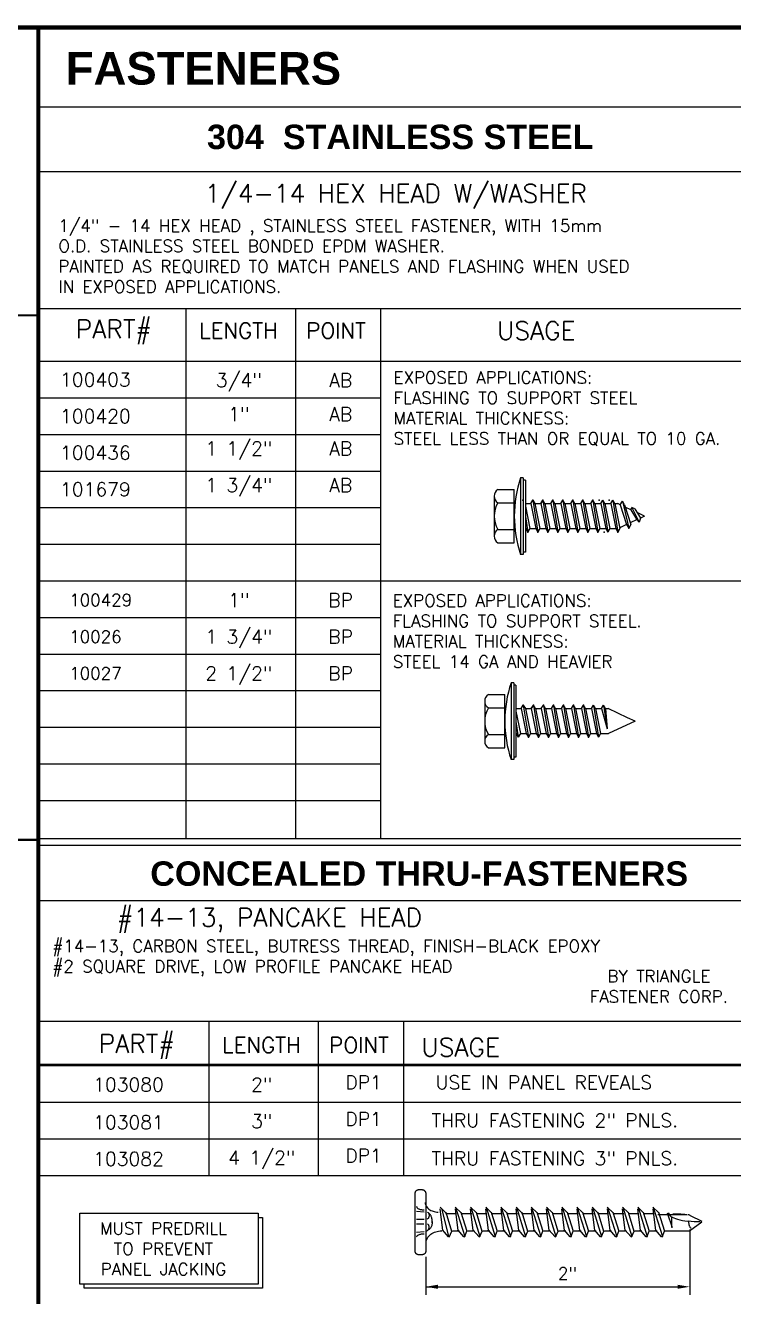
# Model space of a CAD drawing. Header units: inches. Extents: x 0 to 10293, y 0 to 4182.
# Drawn here: x 222.52 to 244.28, y 44.75 to 83.82 of the extents above; entities that cross this region are included whole.
import ezdxf
from ezdxf.enums import TextEntityAlignment as Align

# ---------------------------------------------------------------- set-up
doc = ezdxf.new("R2010")
doc.units = ezdxf.units.IN
doc.header["$LTSCALE"] = 48
doc.header["$MEASUREMENT"] = 0
doc.layers.add('FAST', color=1, linetype='Continuous')
doc.styles.add('SIMPLEX', font='SIMPLEX.SHX')
doc.styles.add('TITLE', font='sasb____.pfb', dxfattribs={"height": 2})

# ---------------------------------------------------------------- blocks, each defined once
blk = doc.blocks.new('ABTFASTENER')
at = {"layer": 'FAST', "linetype": 'Continuous'}
for p, q in [((-0.0366, 0.2953), (-0.0366, -0.2953)), ((-0.0162, 0.2953), (-0.0366, 0.2953)), ((-0.0162, 0.2953), (-0.0162, -0.2953)), ((-0.0847, -0.2045), (-0.0847, 0.2045)), ((0, 0.2762), (-0.0162, 0.2762)), ((0, 0.2762), (0, -0.2762)), ((0, -0.2762), (-0.0162, -0.2762)), ((-0.0162, -0.2953), (-0.0366, -0.2953))]:
    blk.add_line(p, q, dxfattribs=at)
at = {"layer": 'FAST'}
for p, q in [((-0.2115, 0.2045), (-0.0847, 0.2045)), ((-0.2397, 0.1534), (-0.2397, -0.1534)), ((-0.2115, 0.1022), (-0.0847, 0.1022)), ((0.0573, 0.1236), (0.0958, -0.1224)), ((0.1343, 0.1236), (0.1727, -0.1224)), ((0.1498, 0.0966), (0.1343, 0.1236)), ((0.1956, 0.0966), (0.2112, 0.1236)), ((0.2112, 0.1236), (0.2496, -0.1224)), ((0.2268, 0.0966), (0.2112, 0.1236)), ((0.2725, 0.0966), (0.2881, 0.1236)), ((0.2881, 0.1236), (0.3266, -0.1224)), ((0.3037, 0.0966), (0.2881, 0.1236)), ((0.3494, 0.0966), (0.365, 0.1236)), ((0.365, 0.1236), (0.4035, -0.1224)), ((0.3806, 0.0966), (0.365, 0.1236)), ((0.4264, 0.0966), (0.4419, 0.1236)), ((0.4419, 0.1236), (0.4804, -0.1224)), ((0.4575, 0.0966), (0.4419, 0.1236)), ((0.5033, 0.0966), (0.5189, 0.1236)), ((0.5189, 0.1236), (0.5573, -0.1224)), ((0.5345, 0.0966), (0.5189, 0.1236)), ((0.5802, 0.0966), (0.5958, 0.1236)), ((0.5958, 0.1236), (0.6343, -0.1224)), ((0.6114, 0.0966), (0.5958, 0.1236)), ((0.6571, 0.0966), (0.6727, 0.1236)), ((0.6727, 0.1236), (0.7112, -0.1224)), ((0.6883, 0.0966), (0.6727, 0.1236)), ((0.7297, 0.0872), (0.7453, 0.1142)), ((0.7453, 0.1142), (0.794, -0.0914)), ((0.7609, 0.0872), (0.7453, 0.1142)), ((-0.0847, -0.0861), (-0.0847, 0.0859)), ((0, 0.0767), (0.0345, -0.0954)), ((0.0417, 0.0966), (0.0802, -0.0954)), ((0.0729, 0.0966), (0.1114, -0.0954)), ((0.1187, 0.0966), (0.1571, -0.0954)), ((0.1498, 0.0966), (0.1956, 0.0966)), ((0.1498, 0.0966), (0.1883, -0.0954)), ((0.1956, 0.0966), (0.234, -0.0954)), ((0.2268, 0.0966), (0.2652, -0.0954)), ((0.2268, 0.0966), (0.2725, 0.0966)), ((0.2725, 0.0966), (0.311, -0.0954)), ((0.3037, 0.0966), (0.3421, -0.0954)), ((0.3037, 0.0966), (0.3494, 0.0966)), ((0.3494, 0.0966), (0.3879, -0.0954)), ((0.3806, 0.0966), (0.4191, -0.0954)), ((0.3806, 0.0966), (0.4264, 0.0966)), ((0.4264, 0.0966), (0.4648, -0.0954)), ((0.4575, 0.0966), (0.496, -0.0954)), ((0.4575, 0.0966), (0.5033, 0.0966)), ((0.5033, 0.0966), (0.5417, -0.0954)), ((0.5345, 0.0966), (0.5729, -0.0954)), ((0.5345, 0.0966), (0.5802, 0.0966)), ((0.5802, 0.0966), (0.6187, -0.0954)), ((0.6114, 0.0966), (0.6498, -0.0954)), ((0.6114, 0.0966), (0.6571, 0.0966)), ((0.6571, 0.0966), (0.6956, -0.0954)), ((0.6883, 0.0966), (0.7268, -0.0954)), ((0.6883, 0.0966), (0.7096, 0.0966)), ((0.7297, 0.0872), (0.7096, 0.0966)), ((0.7297, 0.0872), (0.7784, -0.0644)), ((0.7609, 0.0872), (0.8096, -0.0644)), ((0.8101, 0.0494), (0.7664, 0.0699)), ((0.8101, 0.0494), (0.817, 0.0671)), ((0.8101, 0.0494), (0.8547, -0.0233)), ((0.817, 0.0671), (0.8755, -0.0465)), ((0.8406, 0.0558), (0.817, 0.0671)), ((0.8406, 0.0558), (0.8852, -0.0169)), ((0.9153, -0.0001), (0.8585, 0.0267)), ((0, -0.0017), (0.0189, -0.1224)), ((0, -0.079), (0.0033, -0.0954)), ((0.0033, -0.0954), (0.0189, -0.1224)), ((0.0345, -0.0954), (0.0189, -0.1224)), ((0.0345, -0.0954), (0.0802, -0.0954)), ((0.0802, -0.0954), (0.0958, -0.1224)), ((0.1114, -0.0954), (0.0958, -0.1224)), ((0.1114, -0.0954), (0.1571, -0.0954)), ((0.1571, -0.0954), (0.1727, -0.1224)), ((0.1883, -0.0954), (0.1727, -0.1224)), ((0.1883, -0.0954), (0.234, -0.0954)), ((0.234, -0.0954), (0.2496, -0.1224)), ((0.2652, -0.0954), (0.2496, -0.1224)), ((0.2652, -0.0954), (0.311, -0.0954)), ((0.311, -0.0954), (0.3266, -0.1224)), ((0.3421, -0.0954), (0.3266, -0.1224)), ((0.3421, -0.0954), (0.3879, -0.0954)), ((0.3879, -0.0954), (0.4035, -0.1224)), ((0.4191, -0.0954), (0.4035, -0.1224)), ((0.4191, -0.0954), (0.4648, -0.0954)), ((0.4648, -0.0954), (0.4804, -0.1224)), ((0.496, -0.0954), (0.4804, -0.1224)), ((0.496, -0.0954), (0.5417, -0.0954)), ((0.5417, -0.0954), (0.5573, -0.1224)), ((0.5729, -0.0954), (0.5573, -0.1224)), ((0.5729, -0.0954), (0.6187, -0.0954)), ((0.6187, -0.0954), (0.6343, -0.1224)), ((0.6498, -0.0954), (0.6343, -0.1224)), ((0.6498, -0.0954), (0.6956, -0.0954)), ((0.6956, -0.0954), (0.7112, -0.1224)), ((0.7268, -0.0954), (0.7112, -0.1224)), ((0.7784, -0.0644), (0.7255, -0.0893)), ((0.7784, -0.0644), (0.794, -0.0914)), ((0.8096, -0.0644), (0.794, -0.0914)), ((0.858, -0.027), (0.8055, -0.0517)), ((0.8547, -0.0233), (0.8755, -0.0465)), ((0.8852, -0.0169), (0.8755, -0.0465)), ((0.9153, -0.0001), (0.8839, -0.0148)), ((-0.2115, -0.1023), (-0.0847, -0.1023)), ((-0.2115, -0.2045), (-0.0847, -0.2045))]:
    blk.add_line(p, q, dxfattribs=at)
blk.add_lwpolyline([(0, 0.0966), (0.0417, 0.0966), (0.0573, 0.1236), (0.0729, 0.0966), (0.1187, 0.0966)], dxfattribs=at)
blk.add_lwpolyline([(0.1187, 0.0966), (0.1343, 0.1236)], close=True, dxfattribs=at)
for centre, radius, start, end in [((0.8466, 0), 0.9313, 161.51217, 198.48783), ((-0.1793, 0.1534), 0.0604, 122.1802, 237.8198), ((-0.0404, 0), 0.1993, 149.12741, 210.87259), ((-0.1793, -0.1534), 0.0604, 122.1802, 237.8198)]:
    blk.add_arc(centre, radius, start, end, dxfattribs=at)
for p in [(-0.0196, 0.1236), (0.0573, 0.1236), (0.1343, 0.1236), (0.2112, 0.1236), (0.2881, 0.1236), (0.365, 0.1236), (0.4419, 0.1236), (0.5189, 0.1236), (0.5669, 0.1229), (0.6438, 0.1229), (0.794, -0.0914), (0.0189, -0.1224), (0.0958, -0.1224), (0.1727, -0.1224), (0.2496, -0.1224), (0.3266, -0.1224), (0.4035, -0.1224), (0.4804, -0.1224), (0.5573, -0.1224), (0.6053, -0.1231), (0.7112, -0.1224)]:
    blk.add_point(p, dxfattribs=at)

msp = doc.modelspace()

# ---------------------------------------------------------------- linework, layer by layer
for p, q in [((222.91496, 81.31881), (283.95706, 81.31881)), ((222.91496, 79.32756), (283.92053, 79.32756)), ((222.91496, 75.11679), (244.54791, 75.11679)), ((227.45857, 58.82711), (227.45857, 75.11679)), ((230.8235, 58.82711), (230.8235, 75.11679)), ((233.44025, 58.82711), (233.44025, 75.11679)), ((222.91496, 73.49711), (244.54791, 73.49711)), ((222.91496, 72.37211), (233.44025, 72.37211)), ((222.91496, 71.24711), (233.44025, 71.24711)), ((222.91496, 70.12211), (233.44025, 70.12211)), ((222.91496, 68.99711), (233.44025, 68.99711)), ((222.91496, 67.87211), (233.44025, 67.87211)), ((222.91496, 66.74711), (244.54791, 66.74711)), ((222.91496, 65.62211), (233.44025, 65.62211)), ((222.91496, 64.49711), (233.44025, 64.49711)), ((222.91496, 63.37211), (233.44025, 63.37211)), ((236.63086, 63.04719), (236.63086, 61.82019)), ((236.74379, 63.25169), (237.25086, 63.25169)), ((237.75657, 62.82026), (237.81893, 62.92826)), ((237.81893, 62.92826), (237.88128, 62.82026)), ((237.81893, 62.92826), (237.97277, 61.94426)), ((238.18897, 62.82026), (238.12662, 62.92826)), ((238.12662, 62.92826), (238.28047, 61.94426)), ((238.37196, 62.82026), (238.43431, 62.92826)), ((238.49667, 62.82026), (238.43431, 62.92826)), ((238.43431, 62.92826), (238.58816, 61.94426)), ((238.67965, 62.82026), (238.742, 62.92826)), ((238.80436, 62.82026), (238.742, 62.92826)), ((238.742, 62.92826), (238.89585, 61.94426)), ((238.98734, 62.82026), (239.0497, 62.92826)), ((239.11205, 62.82026), (239.0497, 62.92826)), ((239.0497, 62.92826), (239.20354, 61.94426)), ((239.29504, 62.82026), (239.35739, 62.92826)), ((239.41974, 62.82026), (239.35739, 62.92826)), ((239.35739, 62.92826), (239.51124, 61.94426)), ((239.60273, 62.82026), (239.66508, 62.92826)), ((239.72744, 62.82026), (239.66508, 62.92826)), ((239.66508, 62.92826), (239.81893, 61.94426)), ((239.91042, 62.82026), (239.97277, 62.92826)), ((240.03513, 62.82026), (239.97277, 62.92826)), ((239.97277, 62.92826), (240.12662, 61.94426)), ((240.21811, 62.82026), (240.28047, 62.92826)), ((240.34282, 62.82026), (240.28047, 62.92826)), ((240.28047, 62.92826), (240.39516, 62.19471)), ((236.74379, 62.84269), (237.25086, 62.84269)), ((237.25086, 62.08944), (237.25086, 62.77744)), ((237.58961, 62.82026), (237.75657, 62.82026)), ((237.58961, 62.7403), (237.72744, 62.05226)), ((237.75657, 62.82026), (237.91042, 62.05226)), ((237.88128, 62.82026), (238.06427, 62.82026)), ((237.88128, 62.82026), (238.03513, 62.05226)), ((238.06427, 62.82026), (238.21811, 62.05226)), ((238.18897, 62.82026), (238.37196, 62.82026)), ((238.18897, 62.82026), (238.34282, 62.05226)), ((238.37196, 62.82026), (238.5258, 62.05226)), ((238.49667, 62.82026), (238.67965, 62.82026)), ((238.49667, 62.82026), (238.65051, 62.05226)), ((238.67965, 62.82026), (238.8335, 62.05226)), ((238.80436, 62.82026), (238.98734, 62.82026)), ((238.80436, 62.82026), (238.9582, 62.05226)), ((238.98734, 62.82026), (239.14119, 62.05226)), ((239.11205, 62.82026), (239.29504, 62.82026)), ((239.11205, 62.82026), (239.2659, 62.05226)), ((239.29504, 62.82026), (239.44888, 62.05226)), ((239.41974, 62.82026), (239.60273, 62.82026)), ((239.41974, 62.82026), (239.57359, 62.05226)), ((239.60273, 62.82026), (239.75657, 62.05226)), ((239.72744, 62.82026), (239.91042, 62.82026)), ((239.72744, 62.82026), (239.88128, 62.05226)), ((239.91042, 62.82026), (240.06427, 62.05226)), ((240.03513, 62.82026), (240.21811, 62.82026)), ((240.03513, 62.82026), (240.18897, 62.05226)), ((240.21811, 62.82026), (240.39516, 62.19471)), ((240.34282, 62.82026), (240.42797, 62.82026)), ((240.34282, 62.82026), (240.39516, 62.19471)), ((241.02341, 62.54036), (240.42797, 62.82026)), ((241.25086, 62.43344), (241.02341, 62.54036)), ((222.91496, 62.24711), (233.44025, 62.24711)), ((237.58961, 62.42699), (237.66508, 61.94426)), ((237.58961, 62.11776), (237.60273, 62.05226)), ((241.25086, 62.43344), (240.43998, 62.05226)), ((236.74379, 62.02469), (237.25086, 62.02469)), ((237.58961, 62.05226), (237.60273, 62.05226)), ((237.60273, 62.05226), (237.66508, 61.94426)), ((237.72744, 62.05226), (237.66508, 61.94426)), ((237.72744, 62.05226), (237.91042, 62.05226)), ((237.91042, 62.05226), (237.97277, 61.94426)), ((238.03513, 62.05226), (237.97277, 61.94426)), ((238.03513, 62.05226), (238.21811, 62.05226)), ((238.21811, 62.05226), (238.28047, 61.94426)), ((238.34282, 62.05226), (238.28047, 61.94426)), ((238.34282, 62.05226), (238.5258, 62.05226)), ((238.5258, 62.05226), (238.58816, 61.94426)), ((238.65051, 62.05226), (238.58816, 61.94426)), ((238.65051, 62.05226), (238.8335, 62.05226)), ((238.8335, 62.05226), (238.89585, 61.94426)), ((238.9582, 62.05226), (238.89585, 61.94426)), ((238.9582, 62.05226), (239.14119, 62.05226)), ((239.14119, 62.05226), (239.20354, 61.94426)), ((239.2659, 62.05226), (239.20354, 61.94426)), ((239.2659, 62.05226), (239.44888, 62.05226)), ((239.44888, 62.05226), (239.51124, 61.94426)), ((239.57359, 62.05226), (239.51124, 61.94426)), ((239.57359, 62.05226), (239.75657, 62.05226)), ((239.75657, 62.05226), (239.81893, 61.94426)), ((239.88128, 62.05226), (239.81893, 61.94426)), ((239.88128, 62.05226), (240.06427, 62.05226)), ((240.06427, 62.05226), (240.12662, 61.94426)), ((240.18897, 62.05226), (240.12662, 61.94426)), ((240.18897, 62.05226), (240.43998, 62.05226)), ((236.74379, 61.61569), (237.25086, 61.61569)), ((222.91496, 61.12211), (233.44025, 61.12211)), ((222.91496, 59.99711), (233.44025, 59.99711)), ((222.91496, 58.82711), (244.54791, 58.82711)), ((222.91496, 58.62373), (244.54791, 58.62373)), ((222.91496, 56.92612), (244.54791, 56.92612)), ((222.91496, 53.21003), (244.54791, 53.21003)), ((228.16447, 48.47634), (228.16447, 53.21003)), ((231.5294, 48.47634), (231.5294, 53.21003)), ((234.14615, 48.47634), (234.14615, 53.21003)), ((222.91496, 51.89634), (244.54791, 51.89634)), ((222.91496, 51.85134), (244.54791, 51.85134)), ((222.91496, 50.72634), (244.54791, 50.72634)), ((222.91496, 49.60134), (244.54791, 49.60134)), ((222.91496, 48.47634), (244.54791, 48.47634)), ((224.19445, 47.3114), (229.67511, 47.3114)), ((224.19445, 45.13583), (224.19445, 47.3114)), ((229.67511, 47.3114), (229.67511, 45.13583)), ((229.67511, 47.1864), (229.80011, 47.1864)), ((229.80011, 47.1864), (229.80011, 45.01083)), ((242.93291, 46.81442), (242.93291, 44.80252)), ((234.81891, 45.96798), (234.81891, 44.80252)), ((229.67511, 45.13583), (224.19445, 45.13583)), ((224.31945, 45.01083), (224.31945, 45.13583)), ((229.80011, 45.01083), (224.31945, 45.01083)), ((234.81891, 45.05252), (242.55791, 45.05252))]:
    msp.add_line(p, q)
at = {"linetype": 'Continuous'}
for p, q in [((237.44311, 63.61482), (237.44311, 61.25232)), ((237.52486, 63.61482), (237.44311, 63.61482)), ((237.52486, 63.61482), (237.52486, 61.25232)), ((237.58961, 63.53832), (237.52486, 63.53832)), ((237.58961, 63.53832), (237.58961, 61.32907)), ((237.25086, 61.61569), (237.25086, 63.25169)), ((237.52486, 61.25232), (237.44311, 61.25232)), ((237.58961, 61.32907), (237.52486, 61.32907)), ((234.49711, 47.93252), (234.49764, 47.94297)), ((234.49711, 46.13954), (234.49711, 47.93252)), ((234.49764, 47.94297), (234.4992, 47.95324)), ((234.4992, 47.95324), (234.50176, 47.96326)), ((234.50176, 47.96326), (234.5053, 47.97298)), ((234.5053, 47.97298), (234.50978, 47.98231)), ((234.50978, 47.98231), (234.51517, 47.99118)), ((234.51517, 47.99118), (234.52145, 47.99953)), ((234.52145, 47.99953), (234.52859, 48.00728)), ((234.52859, 48.00728), (234.53646, 48.0143)), ((234.53646, 48.0143), (234.54493, 48.02048)), ((234.54493, 48.02048), (234.55395, 48.02579)), ((234.55395, 48.02579), (234.56341, 48.03021)), ((234.56341, 48.03021), (234.57327, 48.03369)), ((234.57327, 48.03369), (234.58345, 48.03621)), ((234.58345, 48.03621), (234.59388, 48.03775)), ((234.59388, 48.03775), (234.60449, 48.03826)), ((234.60449, 48.03826), (234.70071, 48.03826)), ((234.70071, 48.03826), (234.71257, 48.03768)), ((234.71257, 48.03768), (234.72423, 48.03597)), ((234.72423, 48.03597), (234.73562, 48.03315)), ((234.73562, 48.03315), (234.74664, 48.02926)), ((234.74664, 48.02926), (234.75723, 48.02433)), ((234.75723, 48.02433), (234.76731, 48.01839)), ((234.76731, 48.01839), (234.77678, 48.01148)), ((234.77678, 48.01148), (234.78559, 48.00363)), ((234.78559, 48.00364), (234.79356, 47.99498)), ((234.79356, 47.99498), (234.80056, 47.98565)), ((234.80056, 47.98565), (234.80659, 47.97574)), ((234.80659, 47.97574), (234.81158, 47.96532)), ((234.81158, 47.96532), (234.81553, 47.95448)), ((234.81553, 47.95448), (234.81838, 47.94328)), ((234.81838, 47.94328), (234.82012, 47.9318)), ((234.82012, 47.9318), (234.82071, 47.92013)), ((234.8207, 47.92013), (234.8207, 46.14278)), ((234.54017, 47.51433), (234.54132, 47.50453)), ((234.54017, 47.37113), (234.76949, 47.3546)), ((234.54132, 47.50453), (234.54473, 47.4949)), ((234.54473, 47.4949), (234.55033, 47.48549)), ((234.55033, 47.48549), (234.55806, 47.47639)), ((234.55806, 47.47639), (234.56786, 47.46764)), ((234.56786, 47.46764), (234.57966, 47.45933)), ((234.57966, 47.45933), (234.59339, 47.45149)), ((234.59339, 47.45149), (234.609, 47.44422)), ((234.609, 47.44422), (234.62623, 47.43764)), ((234.62623, 47.43764), (234.64478, 47.43185)), ((234.64478, 47.43185), (234.66449, 47.42687)), ((234.66449, 47.42687), (234.68521, 47.42274)), ((234.68521, 47.42274), (234.70678, 47.41949)), ((234.70678, 47.41949), (234.72906, 47.41713)), ((234.72906, 47.41713), (234.75189, 47.41569)), ((234.75189, 47.41569), (234.7751, 47.41521)), ((234.80479, 47.64289), (234.80671, 47.61382)), ((234.80671, 47.61382), (234.81241, 47.58525)), ((234.81241, 47.58525), (234.82177, 47.55736)), ((234.82177, 47.55736), (234.83469, 47.53035)), ((234.83469, 47.53035), (234.85107, 47.50442)), ((234.85107, 47.50442), (234.8708, 47.47975)), ((234.8708, 47.47975), (234.89377, 47.45653)), ((234.88929, 47.33879), (234.87594, 47.34911)), ((234.90101, 47.327), (234.88929, 47.33879)), ((234.89377, 47.45653), (234.91987, 47.43496)), ((234.91099, 47.31392), (234.90101, 47.327)), ((234.91915, 47.29975), (234.91099, 47.31392)), ((234.9254, 47.28466), (234.91915, 47.29975)), ((234.91987, 47.43496), (234.94869, 47.41542)), ((234.93052, 47.29268), (234.92057, 47.29403)), ((234.92964, 47.26885), (234.9254, 47.28466)), ((234.93179, 47.2525), (234.92964, 47.26885)), ((234.94031, 47.28869), (234.93052, 47.29268)), ((234.94987, 47.28212), (234.94031, 47.28869)), ((234.94869, 47.41542), (234.9797, 47.39823)), ((234.95913, 47.27306), (234.94987, 47.28212)), ((234.96802, 47.26158), (234.95913, 47.27306)), ((234.9797, 47.39823), (235.01266, 47.38347)), ((235.01266, 47.38347), (235.04731, 47.37121)), ((235.04731, 47.37121), (235.08339, 47.36153)), ((235.08339, 47.36153), (235.12064, 47.35452)), ((235.12064, 47.35452), (235.15882, 47.35026)), ((235.15882, 47.35026), (235.19765, 47.34881)), ((235.25539, 47.4482), (235.33661, 46.78062)), ((235.26153, 47.50385), (235.43036, 47.33695)), ((235.31478, 47.42452), (235.52063, 46.60113)), ((235.43036, 47.30605), (235.76781, 47.30605)), ((235.43369, 47.34212), (235.61453, 46.75691)), ((235.72239, 47.4482), (235.80367, 46.78062)), ((235.72871, 47.50385), (235.89744, 47.33695)), ((235.73894, 47.50175), (236.01844, 46.59729)), ((235.89744, 47.30605), (236.23498, 47.30605)), ((235.90067, 47.34212), (236.08171, 46.75691)), ((236.18952, 47.4482), (236.27075, 46.78062)), ((236.19579, 47.50385), (236.36449, 47.33695)), ((236.20595, 47.50175), (236.48555, 46.59729)), ((236.36449, 47.30605), (236.70198, 47.30605)), ((236.36782, 47.34212), (236.54866, 46.75691)), ((236.6567, 47.4482), (236.73793, 46.78062)), ((236.66284, 47.50385), (236.83168, 47.33695)), ((236.67307, 47.50175), (236.95273, 46.59729)), ((236.83168, 47.30605), (237.16911, 47.30605)), ((236.835, 47.34212), (237.01584, 46.75691)), ((237.12367, 47.4482), (237.20495, 46.78062)), ((237.13002, 47.50385), (237.2987, 47.33695)), ((237.14025, 47.50175), (237.41971, 46.59729)), ((237.2987, 47.30605), (237.6363, 47.30605)), ((237.30196, 47.34212), (237.483, 46.75691)), ((237.59083, 47.4482), (237.67206, 46.78062)), ((237.59706, 47.50385), (237.76581, 47.33695)), ((237.60722, 47.50175), (237.88687, 46.59729)), ((237.76581, 47.30605), (238.10326, 47.30605)), ((237.76914, 47.34212), (237.94997, 46.75691)), ((238.05799, 47.4482), (238.13924, 46.78062)), ((238.06415, 47.50385), (238.23299, 47.33695)), ((238.07439, 47.50175), (238.35405, 46.59729)), ((238.23299, 47.30605), (238.57043, 47.30605)), ((238.23627, 47.34212), (238.41715, 46.75691)), ((238.52496, 47.4482), (238.60623, 46.78062)), ((238.53133, 47.50385), (238.69997, 47.33695)), ((238.54157, 47.50175), (238.821, 46.59729)), ((238.69997, 47.30605), (239.03761, 47.30605)), ((238.70327, 47.34212), (238.88428, 46.75691)), ((238.99214, 47.4482), (239.07337, 46.78062)), ((238.99833, 47.50385), (239.16712, 47.33695)), ((239.00852, 47.50175), (239.28818, 46.59729)), ((239.16712, 47.30605), (239.50456, 47.30605)), ((239.17045, 47.34212), (239.35128, 46.75691)), ((239.45925, 47.4482), (239.54054, 46.78062)), ((239.46546, 47.50385), (239.6343, 47.33695)), ((239.4757, 47.50175), (239.75535, 46.59729)), ((239.6343, 47.30605), (239.97174, 47.30605)), ((239.63753, 47.34212), (239.81847, 46.75691)), ((239.92627, 47.4482), (240.00753, 46.78062)), ((239.93265, 47.50385), (240.10125, 47.33695)), ((239.94287, 47.50175), (240.22231, 46.59729)), ((240.10125, 47.30605), (240.4389, 47.30605)), ((240.10458, 47.34212), (240.28556, 46.75691)), ((240.39346, 47.4482), (240.47469, 46.78062)), ((240.3996, 47.50385), (240.56843, 47.33695)), ((240.40983, 47.50175), (240.68949, 46.59729)), ((240.56843, 47.30605), (240.90587, 47.30605)), ((240.57176, 47.34212), (240.7526, 46.75691)), ((240.86053, 47.4482), (240.94182, 46.78062)), ((240.86678, 47.50385), (241.03561, 47.33695)), ((240.87701, 47.50175), (241.15662, 46.59729)), ((241.03561, 47.30605), (241.37306, 47.30605)), ((241.03881, 47.34212), (241.21978, 46.75691)), ((241.32759, 47.4482), (241.40882, 46.78062)), ((241.33396, 47.50385), (241.50257, 47.33695)), ((241.34413, 47.50175), (241.62362, 46.59729)), ((241.50257, 47.30605), (241.84017, 47.30605)), ((241.50589, 47.34212), (241.68684, 46.75691)), ((241.79477, 47.4482), (241.876, 46.78062)), ((241.80091, 47.50385), (241.96974, 47.33695)), ((241.81114, 47.50175), (242.0908, 46.59729)), ((241.95397, 47.27846), (242.79651, 47.27846)), ((241.97307, 47.34212), (242.15391, 46.75691)), ((242.39849, 46.86723), (242.25399, 47.31626)), ((242.27898, 47.32176), (242.28367, 47.29454)), ((242.28367, 47.29454), (242.29757, 47.26779)), ((242.34953, 47.22982), (242.28494, 47.31626)), ((242.46723, 47.28627), (242.41657, 47.28654)), ((242.51702, 47.28548), (242.46723, 47.28627)), ((242.56562, 47.28416), (242.51702, 47.28548)), ((242.61268, 47.28235), (242.56562, 47.28416)), ((242.65788, 47.28006), (242.61268, 47.28235)), ((242.70088, 47.27729), (242.65788, 47.28006)), ((242.74134, 47.27407), (242.70088, 47.27729)), ((242.77893, 47.27041), (242.74134, 47.27407)), ((242.81298, 47.26637), (242.77893, 47.27041)), ((234.54017, 47.1343), (234.76949, 47.1343)), ((234.54017, 46.99108), (234.7639, 46.99108)), ((234.86077, 47.13103), (234.87542, 47.13946)), ((234.88367, 46.98077), (234.87032, 46.99109)), ((234.87542, 47.13946), (234.88866, 47.14957)), ((234.89539, 46.96898), (234.88367, 46.98077)), ((234.88866, 47.14957), (234.90036, 47.16119)), ((234.90537, 46.95592), (234.89539, 46.96898)), ((234.90036, 47.16119), (234.91041, 47.17414)), ((234.91353, 46.94174), (234.90537, 46.95592)), ((234.91041, 47.17414), (234.91869, 47.18826)), ((234.91978, 46.92666), (234.91353, 46.94174)), ((234.91869, 47.18826), (234.92508, 47.20335)), ((234.92403, 46.91085), (234.91978, 46.92666)), ((234.92387, 46.86126), (234.92614, 46.87781)), ((234.92617, 46.8945), (234.92403, 46.91085)), ((234.92508, 47.20335), (234.92947, 47.21926)), ((234.92613, 46.87781), (234.92617, 46.8945)), ((234.92947, 47.21926), (234.93174, 47.23581)), ((234.93175, 47.23581), (234.93179, 47.2525)), ((234.97648, 47.24776), (234.96802, 47.26158)), ((234.98444, 47.23166), (234.97648, 47.24776)), ((234.98966, 46.89514), (234.98037, 46.87575)), ((234.99182, 47.21336), (234.98444, 47.23166)), ((234.99783, 46.91602), (234.98966, 46.89514)), ((234.9985, 47.19316), (234.99182, 47.21336)), ((235.00485, 46.9382), (234.99783, 46.91602)), ((235.00439, 47.17142), (234.9985, 47.19316)), ((235.00945, 47.14831), (235.00439, 47.17142)), ((235.01067, 46.96152), (235.00485, 46.9382)), ((235.01364, 47.12402), (235.00945, 47.14831)), ((235.01526, 46.9858), (235.01067, 46.96152)), ((235.01695, 47.09873), (235.01364, 47.12402)), ((235.01859, 47.01087), (235.01526, 46.9858)), ((235.01934, 47.07261), (235.01695, 47.09873)), ((235.02061, 47.03656), (235.01859, 47.01087)), ((235.0208, 47.04585), (235.01934, 47.07261)), ((235.02129, 47.06269), (235.02061, 47.03656)), ((235.02129, 47.01863), (235.0208, 47.04585)), ((242.29757, 47.26779), (242.32042, 47.24168)), ((242.32042, 47.24168), (242.35196, 47.21638)), ((242.35196, 47.21638), (242.39192, 47.19209)), ((242.38684, 46.86953), (242.38215, 47.21605)), ((242.39192, 47.19209), (242.44005, 47.16899)), ((242.44005, 47.16899), (242.49608, 47.14725)), ((242.49608, 47.14725), (242.55976, 47.12705)), ((242.55977, 47.12705), (242.63008, 47.10875)), ((242.63008, 47.10875), (242.70579, 47.09266)), ((242.70579, 47.09266), (242.78624, 47.07883)), ((242.78624, 47.07883), (242.87082, 47.06735)), ((242.84294, 47.26203), (242.81298, 47.26637)), ((242.86867, 47.25741), (242.84294, 47.26203)), ((242.9081, 47.26253), (242.88673, 47.26739)), ((242.88887, 47.07733), (242.97694, 47.06827)), ((242.89505, 47.08085), (242.89545, 47.05907)), ((242.89545, 47.05907), (242.89663, 47.03767)), ((242.89663, 47.03767), (242.89857, 47.01678)), ((242.89857, 47.01678), (242.90123, 46.99654)), ((242.90123, 46.99654), (242.90461, 46.97711)), ((242.90461, 46.97711), (242.90868, 46.95862)), ((242.92496, 47.25747), (242.9081, 47.26253)), ((242.90868, 46.95862), (242.91341, 46.94123)), ((242.91341, 46.94123), (242.91878, 46.92507)), ((242.91878, 46.92507), (242.92471, 46.91043)), ((242.92471, 46.91043), (242.93109, 46.89756)), ((242.93718, 47.25225), (242.92496, 47.25747)), ((242.92906, 46.77444), (243.29924, 47.04413)), ((242.93109, 46.89756), (242.93788, 46.88649)), ((242.94461, 47.2469), (242.93718, 47.25225)), ((242.93788, 46.88649), (242.94501, 46.87731)), ((242.94711, 47.24146), (242.94461, 47.2469)), ((242.94788, 47.24546), (243.30543, 47.06861)), ((242.97694, 47.06827), (243.06787, 47.06171)), ((243.06787, 47.06171), (243.16102, 47.05771)), ((243.16102, 47.05771), (243.25578, 47.05637)), ((234.53455, 46.73225), (234.76949, 46.75425)), ((234.54017, 46.58352), (234.54132, 46.59332)), ((234.54132, 46.59332), (234.54473, 46.60295)), ((234.54473, 46.60295), (234.55033, 46.61236)), ((234.55033, 46.61236), (234.55806, 46.62146)), ((234.55806, 46.62146), (234.56786, 46.63022)), ((234.56786, 46.63022), (234.57966, 46.63854)), ((234.57966, 46.63854), (234.59339, 46.64636)), ((234.59339, 46.64636), (234.609, 46.65364)), ((234.609, 46.65364), (234.62623, 46.66022)), ((234.62623, 46.66022), (234.64478, 46.66602)), ((234.64478, 46.66602), (234.66449, 46.67099)), ((234.66449, 46.67099), (234.68521, 46.67512)), ((234.68521, 46.67512), (234.70678, 46.67839)), ((234.70678, 46.67839), (234.72906, 46.68074)), ((234.72906, 46.68074), (234.75189, 46.68218)), ((234.75189, 46.68218), (234.7751, 46.68267)), ((234.84188, 46.48136), (234.85326, 46.51535)), ((234.85326, 46.51535), (234.86897, 46.54827)), ((234.85521, 46.77304), (234.86986, 46.78147)), ((234.86897, 46.54827), (234.88886, 46.57989)), ((234.86986, 46.78147), (234.88309, 46.79158)), ((234.89528, 46.79962), (234.88145, 46.79832)), ((234.88309, 46.79158), (234.89478, 46.8032)), ((234.88886, 46.57989), (234.91282, 46.60997)), ((234.89478, 46.8032), (234.90483, 46.81615)), ((234.90887, 46.80345), (234.89528, 46.79962)), ((234.90483, 46.81615), (234.9131, 46.83026)), ((234.92214, 46.80975), (234.90887, 46.80345)), ((234.91282, 46.60997), (234.94072, 46.63827)), ((234.9131, 46.83026), (234.91949, 46.84535)), ((234.91949, 46.84535), (234.92387, 46.86126)), ((234.93499, 46.81844), (234.92214, 46.80975)), ((234.94733, 46.82946), (234.93499, 46.81844)), ((234.94072, 46.63827), (234.97243, 46.66457)), ((234.95907, 46.84274), (234.94733, 46.82946)), ((234.97011, 46.85819), (234.95907, 46.84274)), ((234.98037, 46.87575), (234.97011, 46.85819)), ((234.97244, 46.66456), (235.00745, 46.68837)), ((235.00745, 46.68837), (235.04513, 46.70932)), ((235.04513, 46.70932), (235.08518, 46.72732)), ((235.08518, 46.72732), (235.12728, 46.74226)), ((235.12728, 46.74226), (235.17112, 46.75405)), ((235.17112, 46.75405), (235.21638, 46.7626)), ((235.21638, 46.7626), (235.26276, 46.76779)), ((235.26276, 46.76779), (235.30994, 46.76954)), ((235.52411, 46.589), (235.33661, 46.79917)), ((235.54277, 46.57665), (235.61786, 46.76209)), ((235.64289, 46.77444), (235.85541, 46.77444)), ((235.99119, 46.589), (235.80367, 46.79917)), ((236.00995, 46.57665), (236.08495, 46.76209)), ((236.10989, 46.77444), (236.32236, 46.77444)), ((236.45824, 46.589), (236.27075, 46.79917)), ((236.47707, 46.57665), (236.55199, 46.76209)), ((236.57702, 46.77444), (236.78954, 46.77444)), ((236.92542, 46.589), (236.73793, 46.79917)), ((236.94408, 46.57665), (237.01917, 46.76209)), ((237.0442, 46.77444), (237.25669, 46.77444)), ((237.39247, 46.589), (237.20495, 46.79917)), ((237.41126, 46.57665), (237.48622, 46.76209)), ((237.51116, 46.77444), (237.72367, 46.77444)), ((237.85955, 46.589), (237.67206, 46.79917)), ((237.87835, 46.57665), (237.9533, 46.76209)), ((237.97833, 46.77444), (238.19086, 46.77444)), ((238.32673, 46.589), (238.13924, 46.79917)), ((238.34539, 46.57665), (238.42048, 46.76209)), ((238.44551, 46.77444), (238.65796, 46.77444)), ((238.79375, 46.589), (238.60623, 46.79917)), ((238.81257, 46.57665), (238.88749, 46.76209)), ((238.91246, 46.77444), (239.12499, 46.77444)), ((239.26086, 46.589), (239.07337, 46.79917)), ((239.27963, 46.57665), (239.35461, 46.76209)), ((239.37964, 46.77444), (239.59217, 46.77444)), ((239.72804, 46.589), (239.54054, 46.79917)), ((239.7467, 46.57665), (239.82179, 46.76209)), ((239.8468, 46.77444), (240.05925, 46.77444)), ((240.19504, 46.589), (240.00753, 46.79917)), ((240.21389, 46.57665), (240.28876, 46.76209)), ((240.31378, 46.77444), (240.5263, 46.77444)), ((240.66218, 46.589), (240.47469, 46.79917)), ((240.68091, 46.57665), (240.75593, 46.76209)), ((240.78095, 46.77444), (240.99348, 46.77444)), ((241.12932, 46.589), (240.94182, 46.79917)), ((241.14802, 46.57665), (241.2231, 46.76209)), ((241.24807, 46.77444), (241.46053, 46.77444)), ((241.59633, 46.589), (241.40882, 46.79917)), ((241.61519, 46.57665), (241.69006, 46.76209)), ((241.71508, 46.77444), (241.92761, 46.77444)), ((242.06349, 46.589), (241.876, 46.79917)), ((242.0822, 46.57665), (242.15723, 46.76209)), ((242.15406, 46.77444), (242.92906, 46.77444)), ((242.94501, 46.87731), (242.95244, 46.87007)), ((242.95244, 46.87007), (242.9601, 46.86481)), ((242.9601, 46.86481), (242.96796, 46.86162)), ((242.96796, 46.86162), (242.97595, 46.86054)), ((234.4976, 46.12958), (234.4971, 46.13955)), ((234.49909, 46.11978), (234.4976, 46.12958)), ((234.50154, 46.11021), (234.49909, 46.11978)), ((234.5049, 46.10094), (234.50154, 46.11021)), ((234.50918, 46.09204), (234.5049, 46.10094)), ((234.81266, 46.10294), (234.80826, 46.09375)), ((234.81614, 46.1125), (234.81266, 46.10294)), ((234.81866, 46.12238), (234.81614, 46.1125)), ((234.82019, 46.13249), (234.81866, 46.12238)), ((234.8207, 46.14278), (234.82019, 46.13249)), ((234.83263, 46.4111), (234.83497, 46.44653)), ((234.83497, 46.44653), (234.84188, 46.48136)), ((234.51432, 46.08357), (234.50918, 46.09204)), ((234.52031, 46.07561), (234.51432, 46.08357)), ((234.52712, 46.06821), (234.52031, 46.07561)), ((234.53463, 46.06151), (234.52712, 46.06821)), ((234.54272, 46.05562), (234.53463, 46.06151)), ((234.55131, 46.05055), (234.54272, 46.05562)), ((234.56034, 46.04635), (234.55131, 46.05055)), ((234.56975, 46.04302), (234.56034, 46.04635)), ((234.57946, 46.04062), (234.56975, 46.04302)), ((234.58941, 46.03916), (234.57946, 46.04062)), ((234.59954, 46.03867), (234.58941, 46.03916)), ((234.71494, 46.03867), (234.59954, 46.03867)), ((234.72539, 46.03918), (234.71494, 46.03867)), ((234.73567, 46.04069), (234.72539, 46.03918)), ((234.74571, 46.04316), (234.73567, 46.04069)), ((234.75543, 46.04659), (234.74571, 46.04316)), ((234.76476, 46.05093), (234.75543, 46.04659)), ((234.77364, 46.05616), (234.76476, 46.05093)), ((234.78199, 46.06225), (234.77364, 46.05616)), ((234.78975, 46.06916), (234.78199, 46.06225)), ((234.79677, 46.07679), (234.78975, 46.06916)), ((234.80296, 46.08502), (234.79677, 46.07679)), ((234.80826, 46.09375), (234.80296, 46.08502))]:
    msp.add_line(p, q, dxfattribs=at)
for points, const_width in [([(148, 0), (148, 83.752), (284, 83.752), (284, 0)], 0.128), ([(222.91496, 83.752), (222.91496, 24.75247)], 0.125), ([(188.1414, 74.90786), (222.91496, 74.90786)], 0.0625), ([(188.1414, 58.78733), (222.91496, 58.78733)], 0.0625)]:
    msp.add_lwpolyline(points, dxfattribs=dict(const_width=const_width))
msp.add_lwpolyline([(238.06427, 62.82026), (238.12662, 62.92826)], close=True)
for centre, radius, start, end in [((240.97599, 62.43357), 3.72513, 161.51217, 198.48783), ((236.87248, 63.04719), 0.24162, 122.180202, 237.819798), ((237.42793, 62.43369), 0.79707, 149.127409, 210.872591), ((236.87248, 61.82019), 0.24162, 122.180202, 237.819798)]:
    msp.add_arc(centre, radius, start, end)
for p in [(237.81893, 62.92826), (238.12662, 62.92826), (238.43431, 62.92826), (238.742, 62.92826), (239.0497, 62.92826), (239.35739, 62.92826), (239.66508, 62.92826), (237.97277, 61.94426), (238.28047, 61.94426), (238.58816, 61.94426), (238.89585, 61.94426), (239.20354, 61.94426), (239.51124, 61.94426), (239.81893, 61.94426)]:
    msp.add_point(p)
for points in [[(235.19391, 45.11502), (235.19391, 44.99002), (234.81891, 45.05252)], [(242.55791, 45.11502), (242.55791, 44.99002), (242.93291, 45.05252)]]:
    msp.add_solid(points)

# ---------------------------------------------------------------- block references
at = {"xscale": 4, "yscale": 4, "zscale": 4}
msp.add_blockref('ABTFASTENER', (237.88083, 68.73585), dxfattribs=at)

# ---------------------------------------------------------------- texts
for s, height, style, p in [('FASTENERS', 1, 'TITLE', (227.98806, 81.99661)), ('304  STAINLESS STEEL', 0.75, 'TITLE', (234.03654, 80.01645)), ('1/4-14 HEX HEAD W/WASHER ', 0.5625, 'SIMPLEX', (234.09566, 78.37245)), ('3/4"', 0.421875, 'SIMPLEX', (229.07458, 72.70261)), ('AB', 0.421875, 'SIMPLEX', (232.20516, 72.70261)), ('1"', 0.421875, 'SIMPLEX', (229.07458, 71.65824)), ('AB', 0.421875, 'SIMPLEX', (232.20516, 71.65824)), ('1 1/2"', 0.421875, 'SIMPLEX', (229.07458, 70.60399)), ('AB', 0.421875, 'SIMPLEX', (232.20516, 70.60399)), ('1 3/4"', 0.421875, 'SIMPLEX', (229.07458, 69.47703)), ('AB', 0.421875, 'SIMPLEX', (232.20516, 69.47703)), ('1"', 0.421875, 'SIMPLEX', (229.07458, 65.94149)), ('BP', 0.421875, 'SIMPLEX', (232.20516, 65.94149)), ('1 3/4"', 0.421875, 'SIMPLEX', (229.07458, 64.81649)), ('BP', 0.421875, 'SIMPLEX', (232.20516, 64.81649)), ('2 1/2"', 0.421875, 'SIMPLEX', (229.07458, 63.69149)), ('BP', 0.421875, 'SIMPLEX', (232.20516, 63.69149)), ('CONCEALED THRU-FASTENERS', 0.75, 'TITLE', (234.61955, 57.37553)), ('#14-13, PANCAKE HEAD', 0.5625, 'SIMPLEX', (230.02009, 56.12113)), ('103080', 0.421875, 'SIMPLEX', (225.68546, 51.0558)), ('2"', 0.421875, 'SIMPLEX', (229.78048, 51.0558)), ('DP1', 0.421875, 'SIMPLEX', (232.91107, 51.12229)), ('USE IN PANEL REVEALS', 0.421875, 'SIMPLEX', (238.4488, 51.12229)), ('DP1', 0.421875, 'SIMPLEX', (232.91107, 49.99729)), ('103081', 0.421875, 'SIMPLEX', (225.68546, 49.89639)), ('3"', 0.421875, 'SIMPLEX', (229.78048, 49.9308)), ('THRU FASTENING 2" PNLS.', 0.421875, 'SIMPLEX', (238.78722, 49.95377)), ('4 1/2"', 0.421875, 'SIMPLEX', (229.78048, 48.8058)), ('DP1', 0.421875, 'SIMPLEX', (232.91107, 48.87229)), ('103082', 0.421875, 'SIMPLEX', (225.68546, 48.77211)), ('THRU FASTENING 3" PNLS.', 0.421875, 'SIMPLEX', (238.78722, 48.78525))]:
    msp.add_text(s, height=height, dxfattribs=dict(style=style)).set_placement(p, align=Align.CENTER)
at = {"style": 'SIMPLEX'}
for s, height, p in [('PART#', 0.5625, (224.0673, 74.20524)), ('LENGTH', 0.481376, (227.86035, 74.1967)), ('POINT', 0.481376, (231.14812, 74.1967)), ('USAGE', 0.5625, (237.01231, 74.15388)), ('100403', 0.421875, (223.58425, 72.72175)), ('100420', 0.421875, (223.58425, 71.59675)), ('100436', 0.421875, (223.58425, 70.47175)), ('101679', 0.421875, (223.58425, 69.34675)), ('100429', 0.375, (223.8663, 65.96788)), ('10026', 0.375, (223.8663, 64.84288)), ('10027', 0.375, (223.8663, 63.71788)), ('PART# ', 0.5625, (224.7732, 52.24585)), ('LENGTH', 0.481376, (228.56626, 52.23731)), ('POINT', 0.481376, (231.85403, 52.23731)), ('USAGE', 0.5625, (234.68842, 52.13153))]:
    msp.add_text(s, height=height, dxfattribs=at).set_placement(p)
at = {"char_height": 0.375, "attachment_point": 1, "style": 'SIMPLEX'}
for s, insert, width in [('1/4" - 14 HEX HEAD , STAINLESS STEEL FASTENER, WITH 15mm O.D. STAINLESS STEEL BONDED EPDM WASHER.\\PPAINTED AS REQUIRED TO MATCH PANELS AND FLASHING WHEN USED IN EXPOSED APPLICATIONS.', (223.53196, 77.84928), 19.25), ('EXPOSED APPLICATIONS:\\PFLASHING TO SUPPORT STEEL\\PMATERIAL THICKNESS:\\PSTEEL LESS THAN OR EQUAL TO 10 GA.', (233.83027, 73.18407), 10.2438735), ('EXPOSED APPLICATIONS:\\PFLASHING TO SUPPORT STEEL.\\PMATERIAL THICKNESS:\\PSTEEL 14 GA AND HEAVIER', (233.80815, 66.32788), 14.40625), ('#14-13, CARBON STEEL, BUTRESS THREAD, FINISH-BLACK EPOXY\\P#2 SQUARE DRIVE, LOW PROFILE PANCAKE HEAD', (223.34482, 55.71049), 19.5842631)]:
    msp.add_mtext(s, dxfattribs=dict(at, insert=insert, width=width))
at = {"char_height": 0.375, "attachment_point": 5, "style": 'SIMPLEX'}
for s, insert in [('BY TRIANGLE\\PFASTENER CORP.', (241.98555, 54.28389)), ('MUST PREDRILL\\PTO PREVENT\\PPANEL JACKING', (226.76069, 46.21947)), ('2"', (239.17191, 45.46323))]:
    msp.add_mtext(s, dxfattribs=dict(at, insert=insert))

doc.saveas('drawing.dxf')
